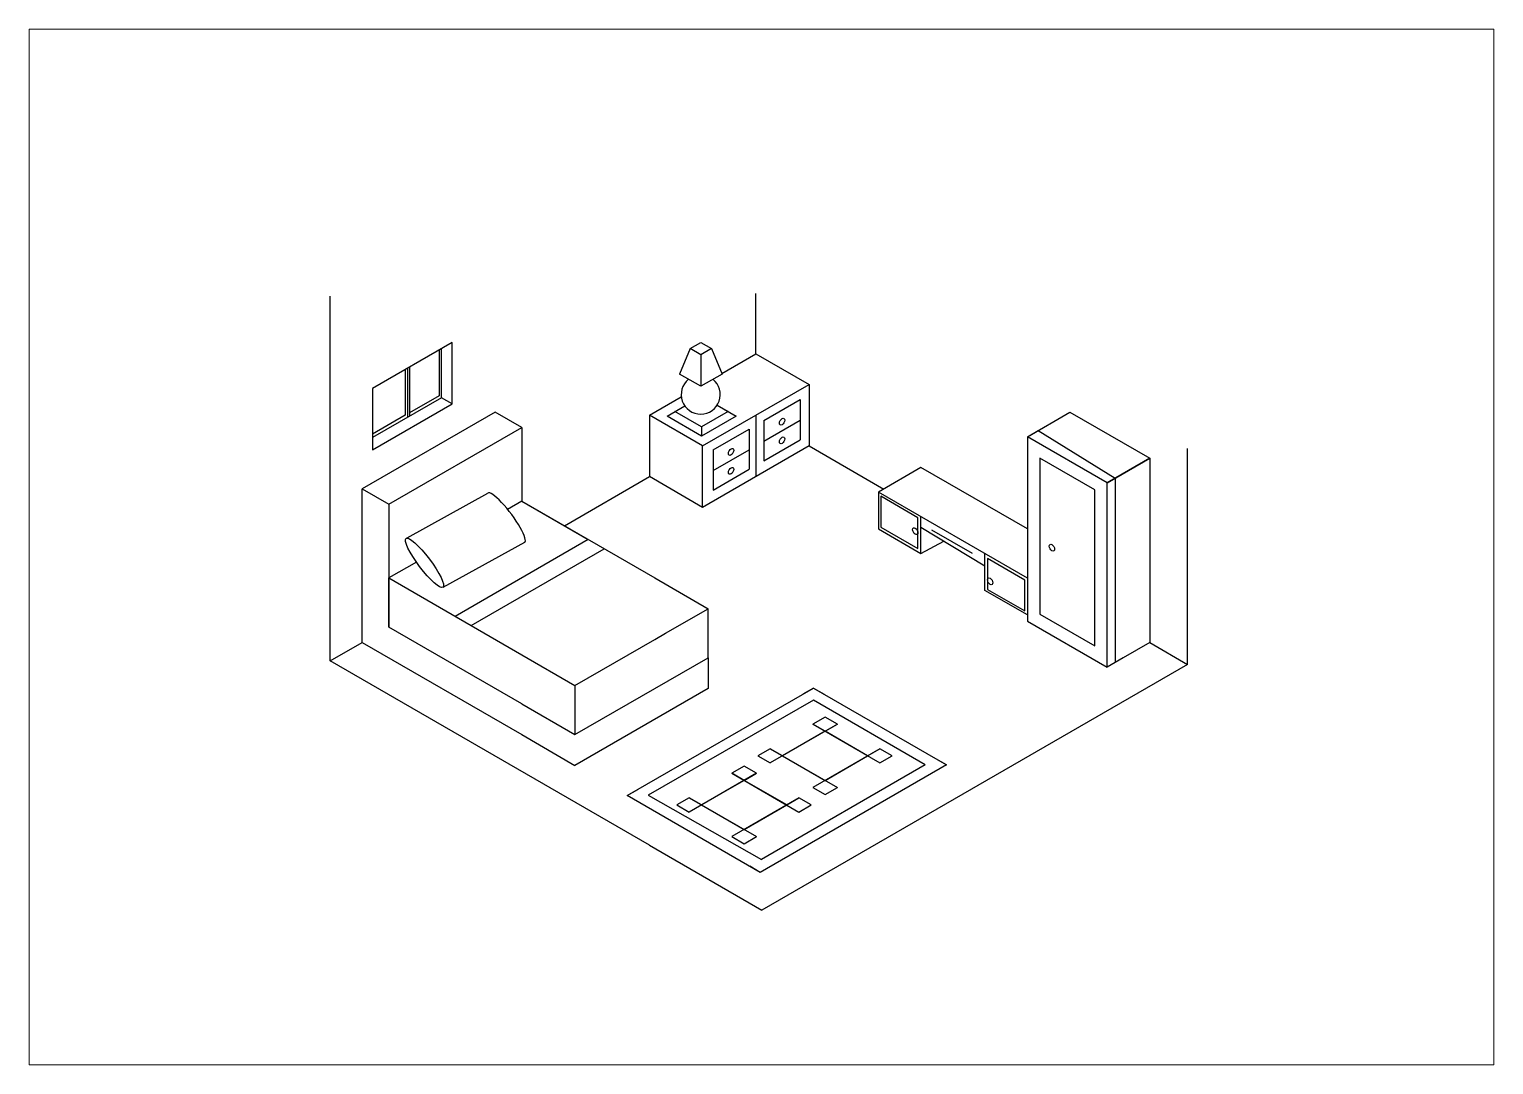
# Paper-space layout 'Layout6' of a CAD drawing. Header units: millimetres. Extents: x 30 to 267, y 21 to 189.
# The model-space entities are those that its viewports show. They can reach past a viewport. Long polylines and large blocks are cut down to what shows.
import ezdxf

# ---------------------------------------------------------------- set-up
doc = ezdxf.new("R2010")
doc.units = ezdxf.units.MM

msp = doc.modelspace()

# ---------------------------------------------------------------- linework, layer by layer
for p, q in [((2665.46864, 2165.98147), (2665.46864, 2225.34819)), ((2734.75067, 2215.98147), (2734.75067, 2225.78866)), ((2685.33731, 2217.83117), (2672.34693, 2210.33117)), ((2683.18985, 2216.59133), (2683.18985, 2209.14793)), ((2683.60526, 2208.83117), (2683.60526, 2216.83117)), ((2685.33731, 2207.83117), (2685.33731, 2217.83117)), ((2724.04952, 2216.80903), (2722.31747, 2212.68507)), ((2724.04952, 2216.80903), (2725.78157, 2217.80903)), ((2725.78157, 2215.80903), (2724.04952, 2216.80903)), ((2725.78157, 2217.80903), (2727.51363, 2216.80903)), ((2727.51363, 2216.80903), (2725.78157, 2215.80903)), ((2727.51363, 2216.80903), (2729.24568, 2212.68507)), ((2725.78157, 2215.80903), (2725.78157, 2210.68507)), ((2729.20576, 2212.78011), (2734.75067, 2215.98147)), ((2734.75067, 2215.98147), (2743.41093, 2210.98147)), ((2677.69349, 2213.41801), (2677.69349, 2207.04646)), ((2678.07968, 2213.64098), (2678.07968, 2205.64098)), ((2678.39273, 2213.82171), (2678.39273, 2207.16715)), ((2725.78157, 2210.68507), (2722.31747, 2212.68507)), ((2729.24568, 2212.68507), (2725.78157, 2210.68507)), ((2672.34693, 2210.33117), (2672.34693, 2200.33117)), ((2726.09042, 2200.98147), (2743.41093, 2210.98147)), ((2743.41093, 2210.98147), (2743.41093, 2200.98147)), ((2683.60526, 2208.83117), (2672.34693, 2202.33117)), ((2672.34693, 2200.33117), (2685.33731, 2207.83117)), ((2677.69349, 2207.04646), (2677.69349, 2205.97461)), ((2683.18985, 2209.14793), (2678.39273, 2206.37831)), ((2678.39273, 2207.16715), (2678.39273, 2205.82171)), ((2685.33731, 2207.83117), (2683.60526, 2208.83117)), ((2717.43017, 2205.98147), (2722.62115, 2208.97848)), ((2720.29283, 2205.82871), (2723.18733, 2207.49985)), ((2728.45474, 2207.61643), (2731.55116, 2205.82871)), ((2728.45474, 2207.61643), (2730.25212, 2206.57871)), ((2736.06231, 2205.10704), (2741.96974, 2208.5177)), ((2741.96974, 2208.5177), (2741.96974, 2201.98972)), ((2692.32443, 2206.48667), (2670.6738, 2193.98667)), ((2677.69349, 2205.97461), (2672.34693, 2202.88777)), ((2696.65456, 2203.98667), (2692.32443, 2206.48667)), ((2726.09042, 2200.98147), (2717.43017, 2205.98147)), ((2717.43017, 2205.98147), (2717.43017, 2195.98147)), ((2725.922, 2202.57871), (2720.29283, 2205.82871)), ((2725.922, 2204.07871), (2721.59187, 2206.57871)), ((2730.25212, 2206.57871), (2725.922, 2204.07871)), ((2731.55116, 2205.82871), (2725.922, 2202.57871)), ((2726.09042, 2200.98147), (2734.75067, 2205.98147)), ((2734.75067, 2205.98147), (2734.75067, 2197.82179)), ((2736.06231, 2201.73874), (2741.96974, 2205.1494)), ((2736.06231, 2205.10704), (2736.06231, 2198.57906)), ((2778.94277, 2202.46715), (2785.87098, 2206.46715)), ((2785.87098, 2206.46715), (2798.86136, 2198.96715)), ((2675.00393, 2191.48667), (2696.65456, 2203.98667)), ((2696.65456, 2203.98667), (2696.65456, 2191.98667)), ((2725.922, 2204.07871), (2725.922, 2202.57871)), ((2727.77703, 2200.32353), (2733.65047, 2203.71457)), ((2733.65047, 2203.71457), (2733.65047, 2197.18658)), ((2778.94277, 2202.46715), (2780.67482, 2203.46715)), ((2780.67482, 2203.46715), (2793.24026, 2195.7218)), ((2743.41093, 2200.98147), (2726.09042, 2190.98147)), ((2726.09042, 2190.98147), (2726.09042, 2200.98147)), ((2727.77703, 2196.95523), (2733.65047, 2200.34626)), ((2727.77703, 2200.32353), (2727.77703, 2193.79555)), ((2736.06231, 2198.57906), (2741.96974, 2201.98972)), ((2743.41093, 2200.98147), (2755.56009, 2193.96715)), ((2804.99277, 2165.42717), (2804.99277, 2200.56243)), ((2734.75067, 2197.82179), (2734.75067, 2195.98147)), ((2791.93315, 2194.96715), (2798.86136, 2198.96715)), ((2798.86136, 2198.96715), (2791.93315, 2194.96715)), ((2798.86136, 2198.96715), (2798.86136, 2168.96715)), ((2703.58276, 2187.98667), (2717.43017, 2195.98147)), ((2726.09042, 2190.98147), (2717.43017, 2195.98147)), ((2727.77703, 2193.79555), (2733.65047, 2197.18658)), ((2761.62226, 2197.46715), (2754.69406, 2193.46715)), ((2778.94277, 2187.46715), (2761.62226, 2197.46715)), ((2793.24026, 2195.7218), (2793.23219, 2165.71715)), ((2670.6738, 2168.98667), (2670.6738, 2193.98667)), ((2670.6738, 2193.98667), (2675.00393, 2191.48667)), ((2677.98632, 2185.99738), (2691.11744, 2193.30794)), ((2675.00393, 2191.48667), (2675.00393, 2171.48667)), ((2696.65456, 2191.98667), (2694.34698, 2190.65438)), ((2696.65456, 2191.98667), (2718.3052, 2179.48667)), ((2696.65456, 2191.98667), (2707.47988, 2185.73667)), ((2707.47988, 2185.73667), (2685.82924, 2173.23667)), ((2761.62226, 2187.73662), (2772.01457, 2181.47712)), ((2763.31797, 2187.32783), (2769.93139, 2183.5047)), ((2683.86057, 2177.98606), (2697.1356, 2185.32158)), ((2688.42732, 2171.73667), (2710.07796, 2184.23667)), ((2761.62226, 2183.46715), (2765.36658, 2185.48134)), ((2772.01457, 2177.46715), (2772.01457, 2183.46715)), ((2679.50299, 2182.0842), (2675.00393, 2179.48667)), ((2675.00393, 2171.48667), (2675.00393, 2179.48667)), ((2675.00393, 2179.48667), (2696.65456, 2166.98667)), ((2718.3052, 2179.48667), (2726.96545, 2174.48667)), ((2778.94277, 2179.46715), (2778.94277, 2173.46715)), ((2778.94277, 2173.46715), (2772.01457, 2177.46715)), ((2720.03725, 2170.48667), (2726.96545, 2174.48667)), ((2726.96545, 2166.48667), (2726.96545, 2174.48667)), ((2696.65456, 2158.98667), (2675.00393, 2171.48667)), ((2685.82924, 2173.23667), (2688.42732, 2171.73667)), ((2665.46864, 2165.98147), (2670.6738, 2168.98667)), ((2670.6738, 2168.98667), (2696.65456, 2153.98667)), ((2705.31482, 2161.98667), (2718.3052, 2169.48667)), ((2718.3052, 2169.48667), (2720.03725, 2170.48667)), ((2798.86136, 2168.96715), (2794.53123, 2166.46715)), ((2798.86136, 2168.96715), (2804.99277, 2165.42717)), ((2696.65456, 2166.98667), (2705.31482, 2161.98667)), ((2717.43017, 2135.98147), (2665.46864, 2165.98147)), ((2705.31482, 2153.98667), (2726.96545, 2166.48667)), ((2726.96545, 2166.48667), (2726.96545, 2161.48667)), ((2804.99277, 2165.42717), (2735.71074, 2125.42717)), ((2794.53123, 2166.46715), (2791.93315, 2164.96715)), ((2705.31482, 2161.98667), (2705.31482, 2153.98667)), ((2726.96545, 2161.48667), (2705.31482, 2148.98667)), ((2713.82699, 2144.07216), (2744.13788, 2161.57216)), ((2744.13306, 2159.57494), (2717.22681, 2144.12693)), ((2744.13788, 2161.57216), (2742.40583, 2160.57216)), ((2762.32442, 2149.07216), (2744.13306, 2159.57494)), ((2744.13788, 2161.57216), (2765.78852, 2149.07216)), ((2744.13788, 2161.57216), (2745.86993, 2160.57216)), ((2696.65456, 2158.98667), (2705.31482, 2153.98667)), ((2748.0153, 2155.6866), (2737.0871, 2149.37719)), ((2746.0153, 2154.53189), (2744.0153, 2155.6866)), ((2744.0153, 2155.6866), (2754.9435, 2149.37719)), ((2746.0153, 2154.53189), (2748.0153, 2155.6866)), ((2696.65456, 2153.98667), (2705.31482, 2148.98667)), ((2739.0871, 2150.53189), (2737.0871, 2151.6866)), ((2737.0871, 2151.6866), (2748.0153, 2145.37719)), ((2754.9435, 2151.6866), (2744.0153, 2145.37719)), ((2752.9435, 2150.53189), (2754.9435, 2151.6866)), ((2765.78852, 2149.07216), (2764.05647, 2150.07216)), ((2734.83811, 2147.70034), (2723.9099, 2141.39094)), ((2732.83811, 2146.54564), (2730.83811, 2147.70034)), ((2730.83811, 2147.70034), (2741.76631, 2141.39094)), ((2732.83811, 2146.54564), (2734.83811, 2147.70034)), ((2765.78852, 2149.07216), (2735.47763, 2131.57216)), ((2762.32442, 2149.07216), (2735.662, 2133.6786)), ((2713.82699, 2144.07216), (2715.55904, 2145.07216)), ((2735.47763, 2131.57216), (2713.82699, 2144.07216)), ((2717.22681, 2144.12693), (2735.662, 2133.6786)), ((2725.9099, 2142.54564), (2723.9099, 2143.70034)), ((2723.9099, 2143.70034), (2734.83811, 2137.39094)), ((2741.76631, 2143.70034), (2730.83811, 2137.39094)), ((2739.76631, 2142.54564), (2741.76631, 2143.70034)), ((2717.43017, 2135.98147), (2735.71074, 2125.42717)), ((2735.47763, 2131.57216), (2733.74558, 2132.57216))]:
    msp.add_line(p, q)
for points in [[(2791.93315, 2164.96715), (2791.93315, 2194.96715), (2778.94277, 2202.46715), (2778.94277, 2172.46715)], [(2789.93315, 2168.43125), (2789.93315, 2193.81245), (2780.94277, 2199.00305), (2780.94277, 2173.62185)]]:
    msp.add_lwpolyline(points, close=True)
for points in [[(2778.94277, 2179.46715), (2754.69406, 2193.46715), (2754.69406, 2187.46715), (2761.62226, 2183.46715), (2761.62226, 2189.46715)], [(2761.12866, 2189.2831), (2755.06648, 2192.7831), (2755.06648, 2187.7831), (2761.12866, 2184.2831), (2761.12866, 2189.2831)], [(2778.51823, 2179.1384), (2772.45606, 2182.6384), (2772.45606, 2177.6384), (2778.51823, 2174.1384), (2778.51823, 2179.1384)], [(2748.0153, 2155.6866), (2746.0153, 2156.8413), (2744.0153, 2155.6866)], [(2739.0871, 2150.53189), (2746.0153, 2146.53189), (2752.9435, 2150.53189), (2746.0153, 2154.53189), (2739.0871, 2150.53189)], [(2737.0871, 2151.6866), (2735.0871, 2150.53189), (2737.0871, 2149.37719)], [(2754.9435, 2149.37719), (2756.9435, 2150.53189), (2754.9435, 2151.6866)], [(2734.83811, 2147.70034), (2732.83811, 2148.85504), (2730.83811, 2147.70034)], [(2725.9099, 2142.54564), (2732.83811, 2138.54564), (2739.76631, 2142.54564), (2732.83811, 2146.54564), (2725.9099, 2142.54564)], [(2744.0153, 2145.37719), (2746.0153, 2144.22249), (2748.0153, 2145.37719)], [(2723.9099, 2143.70034), (2721.9099, 2142.54564), (2723.9099, 2141.39094)], [(2741.76631, 2141.39094), (2743.76631, 2142.54564), (2741.76631, 2143.70034)], [(2730.83811, 2137.39094), (2732.83811, 2136.23624), (2734.83811, 2137.39094)]]:
    msp.add_lwpolyline(points)
msp.add_arc((2725.78157, 2209.34092), 3.18114, 128.5353755, 51.4646245)
for centre, major_axis, ratio in [((2739.01602, 2204.93402), (-0.30619, -0.53033), 0.577350269), ((2739.01602, 2201.88729), (-0.30619, -0.53033), 0.577350269), ((2730.71375, 2200.00549), (-0.30619, -0.53033), 0.577350269), ((2730.71375, 2196.91395), (-0.30619, -0.53033), 0.577350269), ((2680.82886, 2181.95935), (-3.00908, 3.99318), 0.2), ((2760.69928, 2187.09564), (0.30619, -0.53033), 0.577350269), ((2782.93399, 2184.41043), (0.30619, -0.53033), 0.577350269), ((2772.88907, 2178.94742), (0.30619, -0.53033), 0.577350269)]:
    msp.add_ellipse(centre, major_axis=major_axis, ratio=ratio)
msp.add_ellipse((2694.12652, 2189.31476), major_axis=(-3.00908, 3.99318), ratio=0.2, start_param=3.084851806, end_param=6.283185307)

psp = doc.layouts.new('Layout6')

# ---------------------------------------------------------------- viewports
at = {"layer": '0'}
psp.add_viewport(center=(148.5, 105), size=(237.6, 168), view_center_point=(2735.67037, 2184.52891), view_height=168.5218365, dxfattribs=at)

doc.saveas('drawing.dxf')
